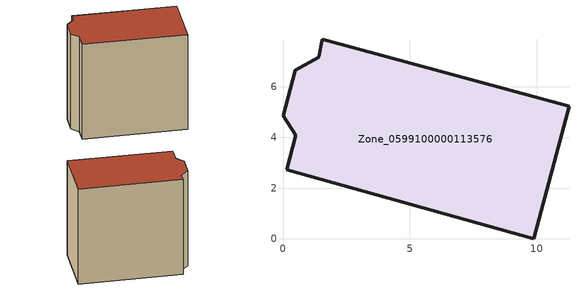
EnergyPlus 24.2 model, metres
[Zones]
Zone_0599100000113576
 floor ground (C_G): 1.54,7.87 11.27,5.23 9.88,0 0.15,2.72 0.51,4.08 0,4.85 0.49,6.64 1.4,7.15 z0
 wall outside (C_F): 1.4,7.15 0.49,6.64 0,4.85 0.51,4.08 0.15,2.72 9.88,0 11.27,5.23 1.54,7.87 1.4,7.15 z0:10.39
 roof outside (C_R): 11.27,5.23 1.54,7.87 1.4,7.15 0.49,6.64 0,4.85 0.51,4.08 0.15,2.72 9.88,0 z10.39
[BUILDING]
Pand.0599100000113576: North Axis=0; Terrain=City; Loads Convergence Tolerance Value=0.04; Temperature Convergence Tolerance Value=0.4; Solar Distribution=FullExterior; Maximum Number of Warmup Days=25; Minimum Number of Warmup Days=1
[Site:Location]
Rotterdam.The.Hague.AP_ZH_NLD Design_Conditions: Latitude=51.96; Longitude=4.45; Time Zone=1; Elevation=-4.5
[SITE:GROUNDTEMPERATURE:BUILDINGSURFACE]
18, 18, 18, 18, 18, 18, 18, 18, 18, 18, 18, 18
[MATERIAL] Thermal Absorptance=0.9; Solar Absorptance=0.7; Visible Absorptance=0.7
Name | Roughness | Thickness | Conductivity | Density | Specific Heat
G.TI.1946 | MediumSmooth | 0.15 | 1 | 540 | 1210
F.TI.1946 | Rough | 0.3 | 0.857143 | 1920 | 840
R.TI.1946 | MediumRough | 0.2 | 0.1 | 1500 | 1000
[CONSTRUCTION]
C_G: G.TI.1946
C_F: F.TI.1946
C_R: R.TI.1946
[ZONE]
Zone_0599100000113576: Type=1; Multiplier=1; Ceiling Height=Autocalculate; Volume=Autocalculate; Floor Area=autocalculate; Part of Total Floor Area=Yes
[ZONEINFILTRATION:DESIGNFLOWRATE]
Infil_Zone_0599100000113576: Zone or ZoneList or Space or SpaceList=Zone_0599100000113576; Schedule=AlwaysOn; Design Flow Rate Calculation Method=Flow/Area; Flow Rate per Floor Area=0.003; Constant Term Coefficient=1; Temperature Term Coefficient=0; Velocity Term Coefficient=0; Velocity Squared Term Coefficient=0
[HVACTEMPLATE:ZONE:IDEALLOADSAIRSYSTEM]
Zone_0599100000113576: Maximum Heating Supply Air Temperature=50; Minimum Cooling Supply Air Temperature=13; Maximum Heating Supply Air Humidity Ratio=0.0156; Minimum Cooling Supply Air Humidity Ratio=0.0077; Heating Limit=NoLimit; Cooling Limit=NoLimit; Dehumidification Control Type=ConstantSensibleHeatRatio; Cooling Sensible Heat Ratio=0.7; Dehumidification Setpoint=60; Humidification Control Type=None; Humidification Setpoint=30; Outdoor Air Method=None; Outdoor Air Flow Rate per Person=0.00944; Outdoor Air Flow Rate per Zone Floor Area=0; Outdoor Air Flow Rate per Zone=0; Demand Controlled Ventilation Type=None; Outdoor Air Economizer Type=NoEconomizer; Heat Recovery Type=None; Sensible Heat Recovery Effectiveness=0.7; Latent Heat Recovery Effectiveness=0.65
[ZONECONTROL:THERMOSTAT]
ThermostatControl_Zone_0599100000113576: Zone or ZoneList=Zone_0599100000113576; Control Type Schedule=DualSetpointControlType; Control 1=Thermostat_Zone_0599100000113576; Temperature Difference Between Cutout And Setpoint=0
[THERMOSTATSETPOINT:DUALSETPOINT]
Thermostat_Zone_0599100000113576: Heating Setpoint Temperature Schedule=HeatingSetpoint_Zone_0599100000113576; Cooling Setpoint Temperature Schedule=CoolingSetpoint_Zone_0599100000113576
[SCHEDULE:COMPACT]
HeatingSetpoint_Zone_0599100000113576: Through: 12/31, For: AllDays, Until: 24:00, 21
CoolingSetpoint_Zone_0599100000113576: Through: 12/31, For: AllDays, Until: 24:00, 24
DualSetpointControlType: Through: 12/31, For: AllDays, Until: 24:00, 4
AlwaysOn: Through: 12/31, For: AllDays, Until: 24:00, 1
